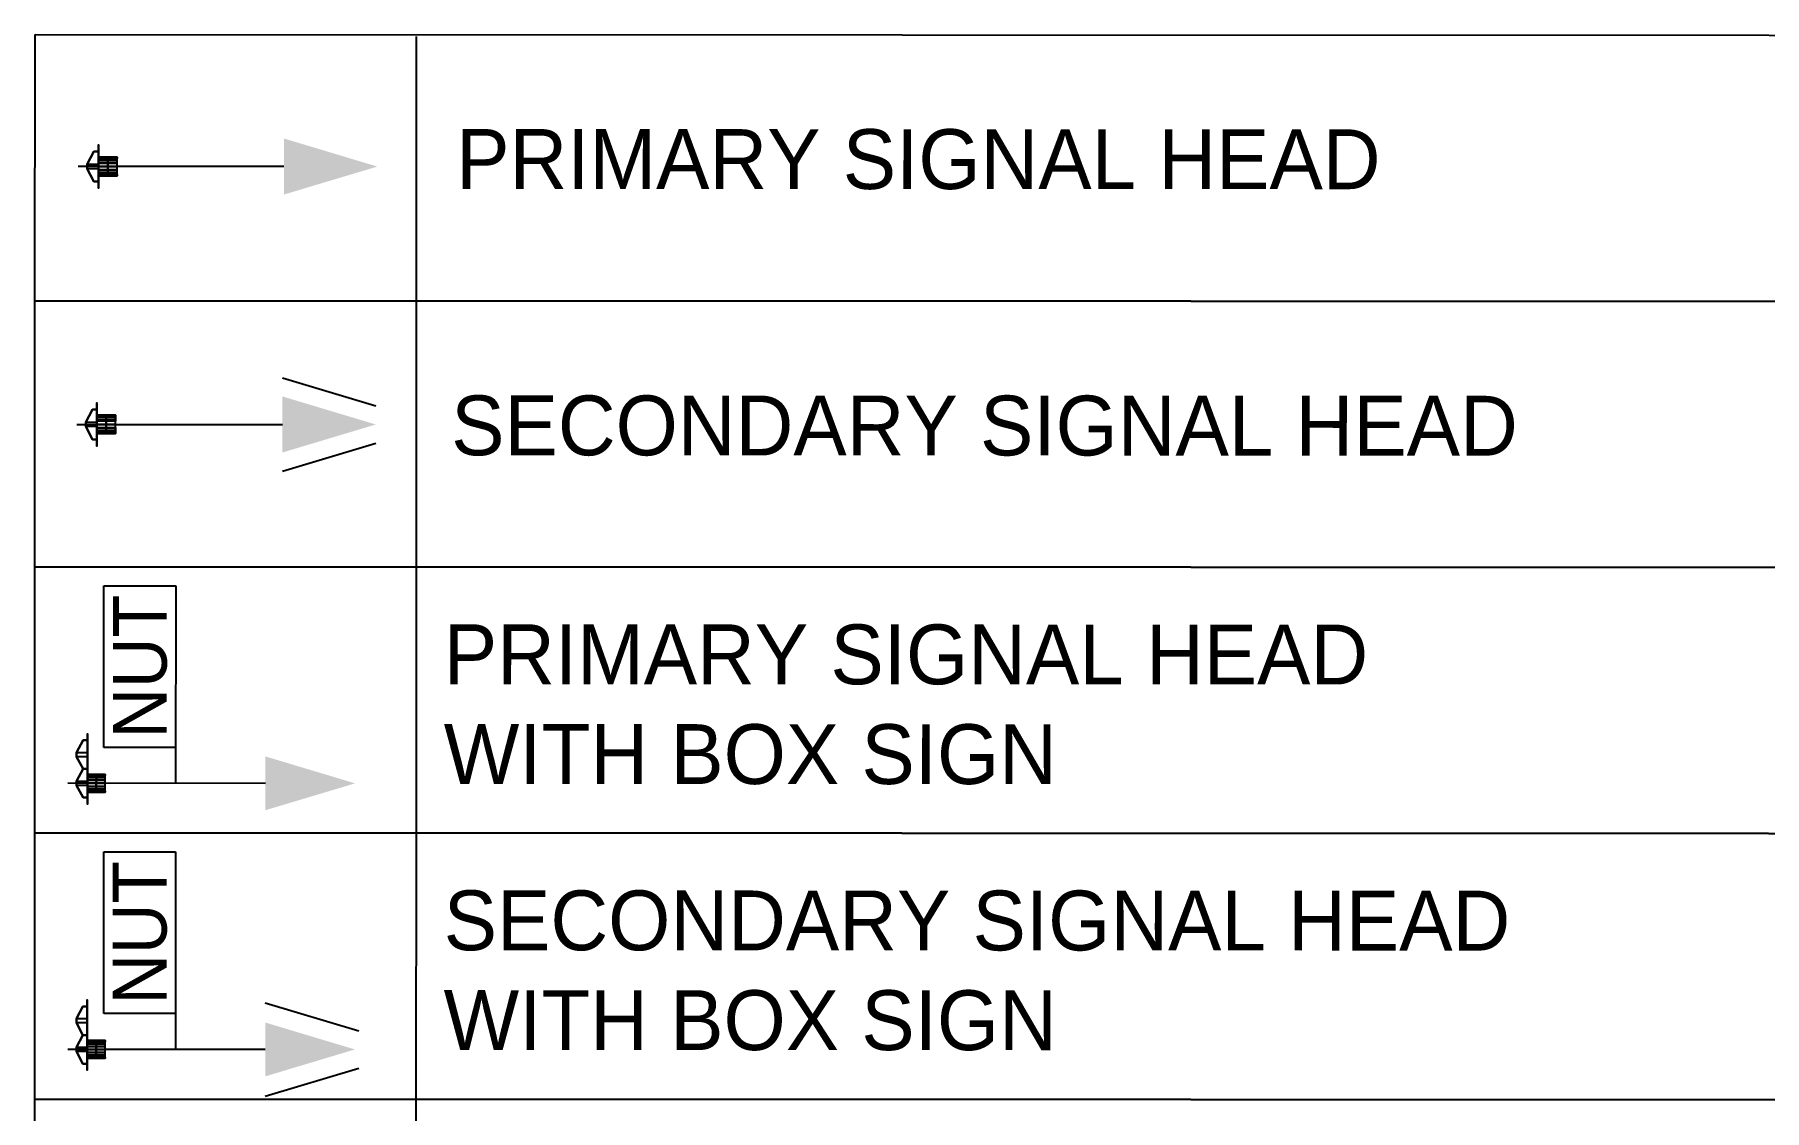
# Model space of a CAD drawing. Extents: x 421500 to 422711, y 436000 to 437000.
# Drawn here: x 422564.05 to 422580.01, y 436583.78 to 436593.7 of the extents above; entities that cross this region are included whole.
import ezdxf
from ezdxf.enums import TextEntityAlignment as Align

# ---------------------------------------------------------------- set-up
doc = ezdxf.new("R2010")
doc.units = 0
doc.layers.get('0').update_dxf_attribs({"color": 210})
for name, color, linetype in [('XREF UTC_716709_AJB_1b$0$DATA', 7, 'Continuous'), ('XREF UTC_716709_AJB_1b$0$LINE10A', 7, 'Continuous'), ('XREF UTC_716709_AJB_1b$0$signals-key', 7, 'Continuous'), ('XREF UTC_716709_AJB_1b$0$VIEW', 7, 'Continuous')]:
    doc.layers.add(name, color=color, linetype=linetype)
doc.styles.add('XREF UTC_716709_AJB_1b$0$Standard', font='txt')

# ---------------------------------------------------------------- blocks, each defined once
blk = doc.blocks.new('XREF UTC_716709_AJB_1b$0$HD009P')
at = {"linetype": 'Continuous'}
blk.add_line((0, 2.75), (0, 0), dxfattribs=at)
for p, q in [((-2.75, 0.5), (-2.75, 1.5)), ((-2.75, 1.5), (0, 1.5)), ((-0.5, 1.5), (-0.5, 0.5)), ((-0.5, 0.5), (-2.75, 0.5))]:
    blk.add_line(p, q)
blk.add_solid([(0.375, 2.75), (-0.375, 2.75), (0, 4)], dxfattribs=at)
at = {"layer": 'XREF UTC_716709_AJB_1b$0$VIEW', "color": 7, "linetype": 'Continuous', "extrusion": (0, 1, 0), "const_width": 0.15}
blk.add_lwpolyline([(0.475, 2.3, 1), (0.325, 2.3, 1)], format="xyb", close=True, dxfattribs=at)
at = {"layer": 'XREF UTC_716709_AJB_1b$0$VIEW', "color": 1, "linetype": 'Continuous', "extrusion": (0, 1, 0), "const_width": 0.1}
blk.add_lwpolyline([(0.05, 2.94, 1), (-0.05, 2.94, 1)], format="xyb", close=True, dxfattribs=at)
at = {"layer": 'XREF UTC_716709_AJB_1b$0$VIEW', "color": 2, "linetype": 'Continuous', "extrusion": (0, 1, 0), "const_width": 0.1}
blk.add_lwpolyline([(0.05, 2.62, 1), (-0.05, 2.62, 1)], format="xyb", close=True, dxfattribs=at)
at = {"layer": 'XREF UTC_716709_AJB_1b$0$VIEW', "color": 3, "linetype": 'Continuous', "extrusion": (0, 1, 0), "const_width": 0.1}
blk.add_lwpolyline([(0.05, 2.3, 1), (-0.05, 2.3, 1)], format="xyb", close=True, dxfattribs=at)
at = {"layer": 'XREF UTC_716709_AJB_1b$0$VIEW', "color": 7, "linetype": 'Continuous'}
for points in [[(-0.6, 0.27, 2.55), (-0.69, 0.27, 2.64), (-0.69, 0.27, 2.1), (-0.6, 0.27, 2.1)], [(-0.29, 0.27, 2.64), (-0.2, 0.27, 2.55), (-0.6, 0.27, 2.55), (-0.69, 0.27, 2.64)], [(-0.2, 0.27, 3.2), (-0.29, 0.27, 3.2), (-0.29, 0.27, 2.64), (-0.2, 0.27, 2.55)], [(0.29, 0.27, 2.1), (0.2, 0.27, 2.1), (0.2, 0.27, 3.2), (0.29, 0.27, 3.2)]]:
    blk.add_3dface(points, dxfattribs=at)
at = {"layer": 'XREF UTC_716709_AJB_1b$0$VIEW', "linetype": 'Continuous'}
for points in [[(-0.6, 0.21, 2.1), (-0.6, 0.27, 2.1), (-0.6, 0.27, 2.55), (-0.6, 0.21, 2.55)], [(-0.2, 0.27, 2.1), (-0.6, 0.27, 2.1), (-0.6, 0.27, 2.55), (-0.2, 0.27, 2.55)], [(-0.43, 0.12, 2.1), (-0.43, 0.27, 2.1), (-0.6, 0.27, 2.1), (-0.6, 0.21, 2.1)], [(-0.43, 0.12, 2.55), (-0.43, 0.27, 2.55), (-0.6, 0.27, 2.55), (-0.6, 0.21, 2.55)], [(-0.37, 0.27, 2.1), (-0.37, 0.12, 2.1), (-0.43, 0.12, 2.1), (-0.43, 0.27, 2.1)], [(-0.37, 0.27, 2.55), (-0.37, 0.12, 2.55), (-0.43, 0.12, 2.55), (-0.43, 0.27, 2.55)], [(-0.2, 0.21, 2.1), (-0.2, 0.27, 2.1), (-0.37, 0.27, 2.1), (-0.37, 0.12, 2.1)], [(-0.2, 0.21, 2.55), (-0.2, 0.27, 2.55), (-0.37, 0.27, 2.55), (-0.37, 0.12, 2.55)], [(0.2, 0.27, 2.1), (-0.2, 0.27, 2.1), (-0.2, 0.27, 3.2), (0.2, 0.27, 3.2)], [(-0.2, 0.21, 2.1), (-0.2, 0.27, 2.1), (-0.2, 0.27, 3.2), (-0.2, 0.21, 3.2)], [(-0.03, 0.12, 2.1), (-0.03, 0.27, 2.1), (-0.2, 0.27, 2.1), (-0.2, 0.21, 2.1)], [(-0.03, 0.12, 3.2), (-0.03, 0.27, 3.2), (-0.2, 0.27, 3.2), (-0.2, 0.21, 3.2)], [(-0.2, 0.21, 2.1), (-0.2, 0.27, 2.1), (-0.2, 0.27, 2.55), (-0.2, 0.21, 2.55)], [(0.03, 0.27, 2.1), (0.03, 0.12, 2.1), (-0.03, 0.12, 2.1), (-0.03, 0.27, 2.1)], [(0.03, 0.27, 3.2), (0.03, 0.12, 3.2), (-0.03, 0.12, 3.2), (-0.03, 0.27, 3.2)], [(0.2, 0.21, 2.1), (0.2, 0.27, 2.1), (0.03, 0.27, 2.1), (0.03, 0.12, 2.1)], [(0.2, 0.21, 3.2), (0.2, 0.27, 3.2), (0.03, 0.27, 3.2), (0.03, 0.12, 3.2)], [(0.2, 0.21, 2.1), (0.2, 0.27, 2.1), (0.2, 0.27, 3.2), (0.2, 0.21, 3.2)], [(-0.6, 0.21, 2.1), (-0.43, 0.12, 2.1), (-0.43, 0.12, 2.55), (-0.6, 0.21, 2.55)], [(-0.43, 0.12, 2.1), (-0.37, 0.12, 2.1), (-0.37, 0.12, 2.55), (-0.43, 0.12, 2.55)], [(-0.37, 0.12, 2.1), (-0.2, 0.21, 2.1), (-0.2, 0.21, 2.55), (-0.37, 0.12, 2.55)], [(-0.2, 0.21, 2.1), (-0.03, 0.12, 2.1), (-0.03, 0.12, 3.2), (-0.2, 0.21, 3.2)], [(-0.03, 0.12, 2.1), (0.03, 0.12, 2.1), (0.03, 0.12, 3.2), (-0.03, 0.12, 3.2)], [(0.03, 0.12, 2.1), (0.2, 0.21, 2.1), (0.2, 0.21, 3.2), (0.03, 0.12, 3.2)]]:
    blk.add_3dface(points, dxfattribs=at)
at = {"style": 'XREF UTC_716709_AJB_1b$0$Standard', "width": 0.386207}
blk.add_attdef('BOXSIGN1', text='', height=0.75, rotation=180, dxfattribs=at).set_placement((-0.625, 1.375), (-2.625, 1.375), align=Align.FIT)
at = {"layer": 'XREF UTC_716709_AJB_1b$0$DATA', "style": 'XREF UTC_716709_AJB_1b$0$Standard', "flags": 9}
for tag, p in [('SUPPORT', (0.75, 1.5)), ('BRACKETS', (0.75, 1.25)), ('HEIGHT', (0.75, 1)), ('CABLE', (0.75, 0.75)), ('PHASE', (0.75, 0.5)), ('TYPE', (0.75, 0.25)), ('NUM', (0.75, 0)), ('SITE', (0.75, -0.25)), ('IDENT', (0.75, -0.5))]:
    blk.add_attdef(tag, p, '', height=0.2, dxfattribs=at)
at = {"layer": 'XREF UTC_716709_AJB_1b$0$VIEW', "linetype": 'Continuous'}
mesh = blk.add_polymesh((13, 3), dxfattribs=at)
for k, corner in enumerate([(0.108, 0.27, 2.877), (0.108, 0.395, 2.877), (0.108, 0.52, 2.877), (0.123, 0.27, 2.918), (0.123, 0.395, 2.918), (0.123, 0.52, 2.918), (0.123, 0.27, 2.962), (0.123, 0.395, 2.962), (0.123, 0.52, 2.962), (0.108, 0.27, 3.002), (0.108, 0.395, 3.002), (0.108, 0.52, 3.002), (0.08, 0.27, 3.036), (0.08, 0.395, 3.036), (0.08, 0.52, 3.036), (0.043, 0.27, 3.057), (0.043, 0.395, 3.057), (0.043, 0.52, 3.057), (0, 0.27, 3.065), (0, 0.395, 3.065), (0, 0.52, 3.065), (-0.043, 0.27, 3.057), (-0.043, 0.395, 3.057), (-0.043, 0.52, 3.057), (-0.08, 0.27, 3.036), (-0.08, 0.395, 3.036), (-0.08, 0.52, 3.036), (-0.108, 0.27, 3.002), (-0.108, 0.395, 3.002), (-0.108, 0.52, 3.002), (-0.123, 0.27, 2.962), (-0.123, 0.395, 2.962), (-0.123, 0.52, 2.962), (-0.123, 0.27, 2.918), (-0.123, 0.395, 2.918), (-0.123, 0.52, 2.918), (-0.108, 0.27, 2.877), (-0.108, 0.395, 2.877), (-0.108, 0.52, 2.877)]):
    mesh.set_mesh_vertex(divmod(k, 3), corner)
mesh = blk.add_polymesh((13, 3), dxfattribs=at)
for k, corner in enumerate([(0.108, 0.27, 2.558), (0.108, 0.395, 2.558), (0.108, 0.52, 2.558), (0.123, 0.27, 2.598), (0.123, 0.395, 2.598), (0.123, 0.52, 2.598), (0.123, 0.27, 2.642), (0.123, 0.395, 2.642), (0.123, 0.52, 2.642), (0.108, 0.27, 2.683), (0.108, 0.395, 2.683), (0.108, 0.52, 2.683), (0.08, 0.27, 2.716), (0.08, 0.395, 2.716), (0.08, 0.52, 2.716), (0.043, 0.27, 2.737), (0.043, 0.395, 2.737), (0.043, 0.52, 2.737), (0, 0.27, 2.745), (0, 0.395, 2.745), (0, 0.52, 2.745), (-0.043, 0.27, 2.737), (-0.043, 0.395, 2.737), (-0.043, 0.52, 2.737), (-0.08, 0.27, 2.716), (-0.08, 0.395, 2.716), (-0.08, 0.52, 2.716), (-0.108, 0.27, 2.683), (-0.108, 0.395, 2.683), (-0.108, 0.52, 2.683), (-0.123, 0.27, 2.642), (-0.123, 0.395, 2.642), (-0.123, 0.52, 2.642), (-0.123, 0.27, 2.598), (-0.123, 0.395, 2.598), (-0.123, 0.52, 2.598), (-0.108, 0.27, 2.558), (-0.108, 0.395, 2.558), (-0.108, 0.52, 2.558)]):
    mesh.set_mesh_vertex(divmod(k, 3), corner)
mesh = blk.add_polymesh((13, 3), dxfattribs=at)
for k, corner in enumerate([(0.108, 0.27, 2.237), (0.108, 0.395, 2.237), (0.108, 0.52, 2.237), (0.123, 0.27, 2.278), (0.123, 0.395, 2.278), (0.123, 0.52, 2.278), (0.123, 0.27, 2.322), (0.123, 0.395, 2.322), (0.123, 0.52, 2.322), (0.108, 0.27, 2.362), (0.108, 0.395, 2.362), (0.108, 0.52, 2.362), (0.08, 0.27, 2.396), (0.08, 0.395, 2.396), (0.08, 0.52, 2.396), (0.043, 0.27, 2.417), (0.043, 0.395, 2.417), (0.043, 0.52, 2.417), (0, 0.27, 2.425), (0, 0.395, 2.425), (0, 0.52, 2.425), (-0.043, 0.27, 2.417), (-0.043, 0.395, 2.417), (-0.043, 0.52, 2.417), (-0.08, 0.27, 2.396), (-0.08, 0.395, 2.396), (-0.08, 0.52, 2.396), (-0.108, 0.27, 2.362), (-0.108, 0.395, 2.362), (-0.108, 0.52, 2.362), (-0.123, 0.27, 2.322), (-0.123, 0.395, 2.322), (-0.123, 0.52, 2.322), (-0.123, 0.27, 2.278), (-0.123, 0.395, 2.278), (-0.123, 0.52, 2.278), (-0.108, 0.27, 2.237), (-0.108, 0.395, 2.237), (-0.108, 0.52, 2.237)]):
    mesh.set_mesh_vertex(divmod(k, 3), corner)
blk = doc.blocks.new('XREF UTC_716709_AJB_1b$0$HD001P')
at = {"linetype": 'Continuous'}
blk.add_line((0, 2.75), (0, 0), dxfattribs=at)
blk.add_solid([(0.375, 2.75), (-0.375, 2.75), (0, 4)], dxfattribs=at)
at = {"layer": 'XREF UTC_716709_AJB_1b$0$VIEW', "color": 1, "linetype": 'Continuous', "extrusion": (0, 1, 0), "const_width": 0.1}
blk.add_lwpolyline([(0.05, 2.94, 1), (-0.05, 2.94, 1)], format="xyb", close=True, dxfattribs=at)
at = {"layer": 'XREF UTC_716709_AJB_1b$0$VIEW', "color": 2, "linetype": 'Continuous', "extrusion": (0, 1, 0), "const_width": 0.1}
blk.add_lwpolyline([(0.05, 2.62, 1), (-0.05, 2.62, 1)], format="xyb", close=True, dxfattribs=at)
at = {"layer": 'XREF UTC_716709_AJB_1b$0$VIEW', "color": 3, "linetype": 'Continuous', "extrusion": (0, 1, 0), "const_width": 0.1}
blk.add_lwpolyline([(0.05, 2.3, 1), (-0.05, 2.3, 1)], format="xyb", close=True, dxfattribs=at)
at = {"layer": 'XREF UTC_716709_AJB_1b$0$VIEW', "color": 7, "linetype": 'Continuous'}
for points in [[(-0.2, 0.27, 2.1), (-0.29, 0.27, 2.1), (-0.29, 0.27, 3.2), (-0.2, 0.27, 3.2)], [(0.29, 0.27, 2.1), (0.2, 0.27, 2.1), (0.2, 0.27, 3.2), (0.29, 0.27, 3.2)]]:
    blk.add_3dface(points, dxfattribs=at)
at = {"layer": 'XREF UTC_716709_AJB_1b$0$VIEW', "linetype": 'Continuous'}
for points in [[(0.2, 0.27, 2.1), (-0.2, 0.27, 2.1), (-0.2, 0.27, 3.2), (0.2, 0.27, 3.2)], [(-0.2, 0.21, 2.1), (-0.2, 0.27, 2.1), (-0.2, 0.27, 3.2), (-0.2, 0.21, 3.2)], [(-0.03, 0.12, 2.1), (-0.03, 0.27, 2.1), (-0.2, 0.27, 2.1), (-0.2, 0.21, 2.1)], [(-0.03, 0.12, 3.2), (-0.03, 0.27, 3.2), (-0.2, 0.27, 3.2), (-0.2, 0.21, 3.2)], [(0.03, 0.27, 2.1), (0.03, 0.12, 2.1), (-0.03, 0.12, 2.1), (-0.03, 0.27, 2.1)], [(0.03, 0.27, 3.2), (0.03, 0.12, 3.2), (-0.03, 0.12, 3.2), (-0.03, 0.27, 3.2)], [(0.2, 0.21, 2.1), (0.2, 0.27, 2.1), (0.03, 0.27, 2.1), (0.03, 0.12, 2.1)], [(0.2, 0.21, 3.2), (0.2, 0.27, 3.2), (0.03, 0.27, 3.2), (0.03, 0.12, 3.2)], [(0.2, 0.21, 2.1), (0.2, 0.27, 2.1), (0.2, 0.27, 3.2), (0.2, 0.21, 3.2)], [(-0.2, 0.21, 2.1), (-0.03, 0.12, 2.1), (-0.03, 0.12, 3.2), (-0.2, 0.21, 3.2)], [(-0.03, 0.12, 2.1), (0.03, 0.12, 2.1), (0.03, 0.12, 3.2), (-0.03, 0.12, 3.2)], [(0.03, 0.12, 2.1), (0.2, 0.21, 2.1), (0.2, 0.21, 3.2), (0.03, 0.12, 3.2)]]:
    blk.add_3dface(points, dxfattribs=at)
at = {"layer": 'XREF UTC_716709_AJB_1b$0$DATA', "style": 'XREF UTC_716709_AJB_1b$0$Standard', "flags": 9}
for tag, p in [('SUPPORT', (0.75, 1.5)), ('BRACKETS', (0.75, 1.25)), ('HEIGHT', (0.75, 1)), ('CABLE', (0.75, 0.75)), ('PHASE', (0.75, 0.5)), ('TYPE', (0.75, 0.25)), ('NUM', (0.75, 0)), ('SITE', (0.75, -0.25)), ('IDENT', (0.75, -0.5))]:
    blk.add_attdef(tag, p, '', height=0.2, dxfattribs=at)
at = {"layer": 'XREF UTC_716709_AJB_1b$0$VIEW', "linetype": 'Continuous'}
mesh = blk.add_polymesh((13, 3), dxfattribs=at)
for k, corner in enumerate([(0.108, 0.27, 2.877), (0.108, 0.395, 2.877), (0.108, 0.52, 2.877), (0.123, 0.27, 2.918), (0.123, 0.395, 2.918), (0.123, 0.52, 2.918), (0.123, 0.27, 2.962), (0.123, 0.395, 2.962), (0.123, 0.52, 2.962), (0.108, 0.27, 3.002), (0.108, 0.395, 3.002), (0.108, 0.52, 3.002), (0.08, 0.27, 3.036), (0.08, 0.395, 3.036), (0.08, 0.52, 3.036), (0.043, 0.27, 3.057), (0.043, 0.395, 3.057), (0.043, 0.52, 3.057), (0, 0.27, 3.065), (0, 0.395, 3.065), (0, 0.52, 3.065), (-0.043, 0.27, 3.057), (-0.043, 0.395, 3.057), (-0.043, 0.52, 3.057), (-0.08, 0.27, 3.036), (-0.08, 0.395, 3.036), (-0.08, 0.52, 3.036), (-0.108, 0.27, 3.002), (-0.108, 0.395, 3.002), (-0.108, 0.52, 3.002), (-0.123, 0.27, 2.962), (-0.123, 0.395, 2.962), (-0.123, 0.52, 2.962), (-0.123, 0.27, 2.918), (-0.123, 0.395, 2.918), (-0.123, 0.52, 2.918), (-0.108, 0.27, 2.877), (-0.108, 0.395, 2.877), (-0.108, 0.52, 2.877)]):
    mesh.set_mesh_vertex(divmod(k, 3), corner)
mesh = blk.add_polymesh((13, 3), dxfattribs=at)
for k, corner in enumerate([(0.108, 0.27, 2.558), (0.108, 0.395, 2.558), (0.108, 0.52, 2.558), (0.123, 0.27, 2.598), (0.123, 0.395, 2.598), (0.123, 0.52, 2.598), (0.123, 0.27, 2.642), (0.123, 0.395, 2.642), (0.123, 0.52, 2.642), (0.108, 0.27, 2.683), (0.108, 0.395, 2.683), (0.108, 0.52, 2.683), (0.08, 0.27, 2.716), (0.08, 0.395, 2.716), (0.08, 0.52, 2.716), (0.043, 0.27, 2.737), (0.043, 0.395, 2.737), (0.043, 0.52, 2.737), (0, 0.27, 2.745), (0, 0.395, 2.745), (0, 0.52, 2.745), (-0.043, 0.27, 2.737), (-0.043, 0.395, 2.737), (-0.043, 0.52, 2.737), (-0.08, 0.27, 2.716), (-0.08, 0.395, 2.716), (-0.08, 0.52, 2.716), (-0.108, 0.27, 2.683), (-0.108, 0.395, 2.683), (-0.108, 0.52, 2.683), (-0.123, 0.27, 2.642), (-0.123, 0.395, 2.642), (-0.123, 0.52, 2.642), (-0.123, 0.27, 2.598), (-0.123, 0.395, 2.598), (-0.123, 0.52, 2.598), (-0.108, 0.27, 2.558), (-0.108, 0.395, 2.558), (-0.108, 0.52, 2.558)]):
    mesh.set_mesh_vertex(divmod(k, 3), corner)
mesh = blk.add_polymesh((13, 3), dxfattribs=at)
for k, corner in enumerate([(0.108, 0.27, 2.237), (0.108, 0.395, 2.237), (0.108, 0.52, 2.237), (0.123, 0.27, 2.278), (0.123, 0.395, 2.278), (0.123, 0.52, 2.278), (0.123, 0.27, 2.322), (0.123, 0.395, 2.322), (0.123, 0.52, 2.322), (0.108, 0.27, 2.362), (0.108, 0.395, 2.362), (0.108, 0.52, 2.362), (0.08, 0.27, 2.396), (0.08, 0.395, 2.396), (0.08, 0.52, 2.396), (0.043, 0.27, 2.417), (0.043, 0.395, 2.417), (0.043, 0.52, 2.417), (0, 0.27, 2.425), (0, 0.395, 2.425), (0, 0.52, 2.425), (-0.043, 0.27, 2.417), (-0.043, 0.395, 2.417), (-0.043, 0.52, 2.417), (-0.08, 0.27, 2.396), (-0.08, 0.395, 2.396), (-0.08, 0.52, 2.396), (-0.108, 0.27, 2.362), (-0.108, 0.395, 2.362), (-0.108, 0.52, 2.362), (-0.123, 0.27, 2.322), (-0.123, 0.395, 2.322), (-0.123, 0.52, 2.322), (-0.123, 0.27, 2.278), (-0.123, 0.395, 2.278), (-0.123, 0.52, 2.278), (-0.108, 0.27, 2.237), (-0.108, 0.395, 2.237), (-0.108, 0.52, 2.237)]):
    mesh.set_mesh_vertex(divmod(k, 3), corner)
blk = doc.blocks.new('XREF UTC_716709_AJB_1b$0$HD001S')
at = {"linetype": 'Continuous'}
for p, q in [((-0.625, 2.75), (-0.25, 4)), ((0.625, 2.75), (0.25, 4))]:
    blk.add_line(p, q, dxfattribs=at)
blk.add_line((0, 0), (0, 2.75))
blk.add_solid([(0.375, 2.75), (-0.375, 2.75), (0, 4)], dxfattribs=at)
at = {"layer": 'XREF UTC_716709_AJB_1b$0$VIEW', "color": 1, "linetype": 'Continuous', "extrusion": (0, 1, 0), "const_width": 0.1}
blk.add_lwpolyline([(0.05, 2.94, 1), (-0.05, 2.94, 1)], format="xyb", close=True, dxfattribs=at)
at = {"layer": 'XREF UTC_716709_AJB_1b$0$VIEW', "color": 2, "linetype": 'Continuous', "extrusion": (0, 1, 0), "const_width": 0.1}
blk.add_lwpolyline([(0.05, 2.62, 1), (-0.05, 2.62, 1)], format="xyb", close=True, dxfattribs=at)
at = {"layer": 'XREF UTC_716709_AJB_1b$0$VIEW', "color": 3, "linetype": 'Continuous', "extrusion": (0, 1, 0), "const_width": 0.1}
blk.add_lwpolyline([(0.05, 2.3, 1), (-0.05, 2.3, 1)], format="xyb", close=True, dxfattribs=at)
at = {"layer": 'XREF UTC_716709_AJB_1b$0$VIEW', "color": 7, "linetype": 'Continuous'}
for points in [[(-0.2, 0.27, 2.1), (-0.29, 0.27, 2.1), (-0.29, 0.27, 3.2), (-0.2, 0.27, 3.2)], [(0.29, 0.27, 2.1), (0.2, 0.27, 2.1), (0.2, 0.27, 3.2), (0.29, 0.27, 3.2)]]:
    blk.add_3dface(points, dxfattribs=at)
at = {"layer": 'XREF UTC_716709_AJB_1b$0$VIEW', "linetype": 'Continuous'}
for points in [[(0.2, 0.27, 2.1), (-0.2, 0.27, 2.1), (-0.2, 0.27, 3.2), (0.2, 0.27, 3.2)], [(-0.2, 0.21, 2.1), (-0.2, 0.27, 2.1), (-0.2, 0.27, 3.2), (-0.2, 0.21, 3.2)], [(-0.03, 0.12, 2.1), (-0.03, 0.27, 2.1), (-0.2, 0.27, 2.1), (-0.2, 0.21, 2.1)], [(-0.03, 0.12, 3.2), (-0.03, 0.27, 3.2), (-0.2, 0.27, 3.2), (-0.2, 0.21, 3.2)], [(0.03, 0.27, 2.1), (0.03, 0.12, 2.1), (-0.03, 0.12, 2.1), (-0.03, 0.27, 2.1)], [(0.03, 0.27, 3.2), (0.03, 0.12, 3.2), (-0.03, 0.12, 3.2), (-0.03, 0.27, 3.2)], [(0.2, 0.21, 2.1), (0.2, 0.27, 2.1), (0.03, 0.27, 2.1), (0.03, 0.12, 2.1)], [(0.2, 0.21, 3.2), (0.2, 0.27, 3.2), (0.03, 0.27, 3.2), (0.03, 0.12, 3.2)], [(0.2, 0.21, 2.1), (0.2, 0.27, 2.1), (0.2, 0.27, 3.2), (0.2, 0.21, 3.2)], [(-0.2, 0.21, 2.1), (-0.03, 0.12, 2.1), (-0.03, 0.12, 3.2), (-0.2, 0.21, 3.2)], [(-0.03, 0.12, 2.1), (0.03, 0.12, 2.1), (0.03, 0.12, 3.2), (-0.03, 0.12, 3.2)], [(0.03, 0.12, 2.1), (0.2, 0.21, 2.1), (0.2, 0.21, 3.2), (0.03, 0.12, 3.2)]]:
    blk.add_3dface(points, dxfattribs=at)
at = {"layer": 'XREF UTC_716709_AJB_1b$0$DATA', "style": 'XREF UTC_716709_AJB_1b$0$Standard', "flags": 9}
for tag, p in [('SUPPORT', (1, 1.5)), ('BRACKETS', (1, 1.25)), ('HEIGHT', (1, 1)), ('CABLE', (1, 0.75)), ('PHASE', (1, 0.5)), ('TYPE', (1, 0.25)), ('NUM', (1, 0)), ('SITE', (1, -0.25)), ('IDENT', (1, -0.5))]:
    blk.add_attdef(tag, p, '', height=0.2, dxfattribs=at)
at = {"layer": 'XREF UTC_716709_AJB_1b$0$VIEW', "linetype": 'Continuous'}
mesh = blk.add_polymesh((13, 3), dxfattribs=at)
for k, corner in enumerate([(0.043, 0.27, 2.823), (0.043, 0.395, 2.823), (0.043, 0.52, 2.823), (0.091, 0.27, 2.854), (0.091, 0.395, 2.854), (0.091, 0.52, 2.854), (0.12, 0.27, 2.904), (0.12, 0.395, 2.904), (0.12, 0.52, 2.904), (0.123, 0.27, 2.962), (0.123, 0.395, 2.962), (0.123, 0.52, 2.962), (0.1, 0.27, 3.015), (0.1, 0.395, 3.015), (0.1, 0.52, 3.015), (0.056, 0.27, 3.052), (0.056, 0.395, 3.052), (0.056, 0.52, 3.052), (0, 0.27, 3.065), (0, 0.395, 3.065), (0, 0.52, 3.065), (-0.056, 0.27, 3.052), (-0.056, 0.395, 3.052), (-0.056, 0.52, 3.052), (-0.1, 0.27, 3.015), (-0.1, 0.395, 3.015), (-0.1, 0.52, 3.015), (-0.123, 0.27, 2.962), (-0.123, 0.395, 2.962), (-0.123, 0.52, 2.962), (-0.12, 0.27, 2.904), (-0.12, 0.395, 2.904), (-0.12, 0.52, 2.904), (-0.091, 0.27, 2.854), (-0.091, 0.395, 2.854), (-0.091, 0.52, 2.854), (-0.043, 0.27, 2.823), (-0.043, 0.395, 2.823), (-0.043, 0.52, 2.823)]):
    mesh.set_mesh_vertex(divmod(k, 3), corner)
mesh = blk.add_polymesh((13, 3), dxfattribs=at)
for k, corner in enumerate([(0.043, 0.27, 2.503), (0.043, 0.395, 2.503), (0.043, 0.52, 2.503), (0.091, 0.27, 2.534), (0.091, 0.395, 2.534), (0.091, 0.52, 2.534), (0.12, 0.27, 2.584), (0.12, 0.395, 2.584), (0.12, 0.52, 2.584), (0.123, 0.27, 2.642), (0.123, 0.395, 2.642), (0.123, 0.52, 2.642), (0.1, 0.27, 2.695), (0.1, 0.395, 2.695), (0.1, 0.52, 2.695), (0.056, 0.27, 2.732), (0.056, 0.395, 2.732), (0.056, 0.52, 2.732), (0, 0.27, 2.745), (0, 0.395, 2.745), (0, 0.52, 2.745), (-0.056, 0.27, 2.732), (-0.056, 0.395, 2.732), (-0.056, 0.52, 2.732), (-0.1, 0.27, 2.695), (-0.1, 0.395, 2.695), (-0.1, 0.52, 2.695), (-0.123, 0.27, 2.642), (-0.123, 0.395, 2.642), (-0.123, 0.52, 2.642), (-0.12, 0.27, 2.584), (-0.12, 0.395, 2.584), (-0.12, 0.52, 2.584), (-0.091, 0.27, 2.534), (-0.091, 0.395, 2.534), (-0.091, 0.52, 2.534), (-0.043, 0.27, 2.503), (-0.043, 0.395, 2.503), (-0.043, 0.52, 2.503)]):
    mesh.set_mesh_vertex(divmod(k, 3), corner)
mesh = blk.add_polymesh((13, 3), dxfattribs=at)
for k, corner in enumerate([(0.043, 0.27, 2.183), (0.043, 0.395, 2.183), (0.043, 0.52, 2.183), (0.091, 0.27, 2.214), (0.091, 0.395, 2.214), (0.091, 0.52, 2.214), (0.12, 0.27, 2.264), (0.12, 0.395, 2.264), (0.12, 0.52, 2.264), (0.123, 0.27, 2.322), (0.123, 0.395, 2.322), (0.123, 0.52, 2.322), (0.1, 0.27, 2.375), (0.1, 0.395, 2.375), (0.1, 0.52, 2.375), (0.056, 0.27, 2.412), (0.056, 0.395, 2.412), (0.056, 0.52, 2.412), (0, 0.27, 2.425), (0, 0.395, 2.425), (0, 0.52, 2.425), (-0.056, 0.27, 2.412), (-0.056, 0.395, 2.412), (-0.056, 0.52, 2.412), (-0.1, 0.27, 2.375), (-0.1, 0.395, 2.375), (-0.1, 0.52, 2.375), (-0.123, 0.27, 2.322), (-0.123, 0.395, 2.322), (-0.123, 0.52, 2.322), (-0.12, 0.27, 2.264), (-0.12, 0.395, 2.264), (-0.12, 0.52, 2.264), (-0.091, 0.27, 2.214), (-0.091, 0.395, 2.214), (-0.091, 0.52, 2.214), (-0.043, 0.27, 2.183), (-0.043, 0.395, 2.183), (-0.043, 0.52, 2.183)]):
    mesh.set_mesh_vertex(divmod(k, 3), corner)
blk = doc.blocks.new('XREF UTC_716709_AJB_1b$0$HD009S')
at = {"linetype": 'Continuous'}
blk.add_line((0, 2.75), (0, 0), dxfattribs=at)
for p, q in [((-2.75, 0.5), (-2.75, 1.5)), ((-2.75, 1.5), (0, 1.5)), ((-0.5, 1.5), (-0.5, 0.5)), ((-0.5, 0.5), (-2.75, 0.5))]:
    blk.add_line(p, q)
blk.add_solid([(0.375, 2.75), (-0.375, 2.75), (0, 4)], dxfattribs=at)
at = {"layer": 'XREF UTC_716709_AJB_1b$0$LINE10A'}
for p, q in [((-0.65, 2.75), (-0.259, 4.052)), ((0.652, 2.75), (0.262, 4.052))]:
    blk.add_line(p, q, dxfattribs=at)
at = {"layer": 'XREF UTC_716709_AJB_1b$0$VIEW', "color": 7, "linetype": 'Continuous', "extrusion": (0, 1, 0), "const_width": 0.15}
blk.add_lwpolyline([(0.475, 2.3, 1), (0.325, 2.3, 1)], format="xyb", close=True, dxfattribs=at)
at = {"layer": 'XREF UTC_716709_AJB_1b$0$VIEW', "color": 1, "linetype": 'Continuous', "extrusion": (0, 1, 0), "const_width": 0.1}
blk.add_lwpolyline([(0.05, 2.94, 1), (-0.05, 2.94, 1)], format="xyb", close=True, dxfattribs=at)
at = {"layer": 'XREF UTC_716709_AJB_1b$0$VIEW', "color": 2, "linetype": 'Continuous', "extrusion": (0, 1, 0), "const_width": 0.1}
blk.add_lwpolyline([(0.05, 2.62, 1), (-0.05, 2.62, 1)], format="xyb", close=True, dxfattribs=at)
at = {"layer": 'XREF UTC_716709_AJB_1b$0$VIEW', "color": 3, "linetype": 'Continuous', "extrusion": (0, 1, 0), "const_width": 0.1}
blk.add_lwpolyline([(0.05, 2.3, 1), (-0.05, 2.3, 1)], format="xyb", close=True, dxfattribs=at)
at = {"layer": 'XREF UTC_716709_AJB_1b$0$VIEW', "color": 7, "linetype": 'Continuous'}
for points in [[(-0.6, 0.27, 2.55), (-0.69, 0.27, 2.64), (-0.69, 0.27, 2.1), (-0.6, 0.27, 2.1)], [(-0.29, 0.27, 2.64), (-0.2, 0.27, 2.55), (-0.6, 0.27, 2.55), (-0.69, 0.27, 2.64)], [(-0.2, 0.27, 3.2), (-0.29, 0.27, 3.2), (-0.29, 0.27, 2.64), (-0.2, 0.27, 2.55)], [(0.29, 0.27, 2.1), (0.2, 0.27, 2.1), (0.2, 0.27, 3.2), (0.29, 0.27, 3.2)]]:
    blk.add_3dface(points, dxfattribs=at)
at = {"layer": 'XREF UTC_716709_AJB_1b$0$VIEW', "linetype": 'Continuous'}
for points in [[(-0.6, 0.21, 2.1), (-0.6, 0.27, 2.1), (-0.6, 0.27, 2.55), (-0.6, 0.21, 2.55)], [(-0.2, 0.27, 2.1), (-0.6, 0.27, 2.1), (-0.6, 0.27, 2.55), (-0.2, 0.27, 2.55)], [(-0.43, 0.12, 2.1), (-0.43, 0.27, 2.1), (-0.6, 0.27, 2.1), (-0.6, 0.21, 2.1)], [(-0.43, 0.12, 2.55), (-0.43, 0.27, 2.55), (-0.6, 0.27, 2.55), (-0.6, 0.21, 2.55)], [(-0.37, 0.27, 2.1), (-0.37, 0.12, 2.1), (-0.43, 0.12, 2.1), (-0.43, 0.27, 2.1)], [(-0.37, 0.27, 2.55), (-0.37, 0.12, 2.55), (-0.43, 0.12, 2.55), (-0.43, 0.27, 2.55)], [(-0.2, 0.21, 2.1), (-0.2, 0.27, 2.1), (-0.37, 0.27, 2.1), (-0.37, 0.12, 2.1)], [(-0.2, 0.21, 2.55), (-0.2, 0.27, 2.55), (-0.37, 0.27, 2.55), (-0.37, 0.12, 2.55)], [(0.2, 0.27, 2.1), (-0.2, 0.27, 2.1), (-0.2, 0.27, 3.2), (0.2, 0.27, 3.2)], [(-0.2, 0.21, 2.1), (-0.2, 0.27, 2.1), (-0.2, 0.27, 3.2), (-0.2, 0.21, 3.2)], [(-0.03, 0.12, 2.1), (-0.03, 0.27, 2.1), (-0.2, 0.27, 2.1), (-0.2, 0.21, 2.1)], [(-0.03, 0.12, 3.2), (-0.03, 0.27, 3.2), (-0.2, 0.27, 3.2), (-0.2, 0.21, 3.2)], [(-0.2, 0.21, 2.1), (-0.2, 0.27, 2.1), (-0.2, 0.27, 2.55), (-0.2, 0.21, 2.55)], [(0.03, 0.27, 2.1), (0.03, 0.12, 2.1), (-0.03, 0.12, 2.1), (-0.03, 0.27, 2.1)], [(0.03, 0.27, 3.2), (0.03, 0.12, 3.2), (-0.03, 0.12, 3.2), (-0.03, 0.27, 3.2)], [(0.2, 0.21, 2.1), (0.2, 0.27, 2.1), (0.03, 0.27, 2.1), (0.03, 0.12, 2.1)], [(0.2, 0.21, 3.2), (0.2, 0.27, 3.2), (0.03, 0.27, 3.2), (0.03, 0.12, 3.2)], [(0.2, 0.21, 2.1), (0.2, 0.27, 2.1), (0.2, 0.27, 3.2), (0.2, 0.21, 3.2)], [(-0.6, 0.21, 2.1), (-0.43, 0.12, 2.1), (-0.43, 0.12, 2.55), (-0.6, 0.21, 2.55)], [(-0.43, 0.12, 2.1), (-0.37, 0.12, 2.1), (-0.37, 0.12, 2.55), (-0.43, 0.12, 2.55)], [(-0.37, 0.12, 2.1), (-0.2, 0.21, 2.1), (-0.2, 0.21, 2.55), (-0.37, 0.12, 2.55)], [(-0.2, 0.21, 2.1), (-0.03, 0.12, 2.1), (-0.03, 0.12, 3.2), (-0.2, 0.21, 3.2)], [(-0.03, 0.12, 2.1), (0.03, 0.12, 2.1), (0.03, 0.12, 3.2), (-0.03, 0.12, 3.2)], [(0.03, 0.12, 2.1), (0.2, 0.21, 2.1), (0.2, 0.21, 3.2), (0.03, 0.12, 3.2)]]:
    blk.add_3dface(points, dxfattribs=at)
at = {"style": 'XREF UTC_716709_AJB_1b$0$Standard', "width": 0.402878}
blk.add_attdef('BOXSIGN1', text='', height=0.75, rotation=180, dxfattribs=at).set_placement((-0.625, 1.375), (-2.625, 1.375), align=Align.FIT)
at = {"layer": 'XREF UTC_716709_AJB_1b$0$DATA', "style": 'XREF UTC_716709_AJB_1b$0$Standard', "flags": 9}
for tag, p in [('SUPPORT', (0.75, 1.5)), ('BRACKETS', (0.75, 1.25)), ('HEIGHT', (0.75, 1)), ('CABLE', (0.75, 0.75)), ('PHASE', (0.75, 0.5)), ('TYPE', (0.75, 0.25)), ('NUM', (0.75, 0)), ('SITE', (0.75, -0.25)), ('IDENT', (0.75, -0.5))]:
    blk.add_attdef(tag, p, '', height=0.2, dxfattribs=at)
at = {"layer": 'XREF UTC_716709_AJB_1b$0$VIEW', "linetype": 'Continuous'}
mesh = blk.add_polymesh((13, 3), dxfattribs=at)
for k, corner in enumerate([(0.108, 0.27, 2.877), (0.108, 0.395, 2.877), (0.108, 0.52, 2.877), (0.123, 0.27, 2.918), (0.123, 0.395, 2.918), (0.123, 0.52, 2.918), (0.123, 0.27, 2.962), (0.123, 0.395, 2.962), (0.123, 0.52, 2.962), (0.108, 0.27, 3.002), (0.108, 0.395, 3.002), (0.108, 0.52, 3.002), (0.08, 0.27, 3.036), (0.08, 0.395, 3.036), (0.08, 0.52, 3.036), (0.043, 0.27, 3.057), (0.043, 0.395, 3.057), (0.043, 0.52, 3.057), (0, 0.27, 3.065), (0, 0.395, 3.065), (0, 0.52, 3.065), (-0.043, 0.27, 3.057), (-0.043, 0.395, 3.057), (-0.043, 0.52, 3.057), (-0.08, 0.27, 3.036), (-0.08, 0.395, 3.036), (-0.08, 0.52, 3.036), (-0.108, 0.27, 3.002), (-0.108, 0.395, 3.002), (-0.108, 0.52, 3.002), (-0.123, 0.27, 2.962), (-0.123, 0.395, 2.962), (-0.123, 0.52, 2.962), (-0.123, 0.27, 2.918), (-0.123, 0.395, 2.918), (-0.123, 0.52, 2.918), (-0.108, 0.27, 2.877), (-0.108, 0.395, 2.877), (-0.108, 0.52, 2.877)]):
    mesh.set_mesh_vertex(divmod(k, 3), corner)
mesh = blk.add_polymesh((13, 3), dxfattribs=at)
for k, corner in enumerate([(0.108, 0.27, 2.558), (0.108, 0.395, 2.558), (0.108, 0.52, 2.558), (0.123, 0.27, 2.598), (0.123, 0.395, 2.598), (0.123, 0.52, 2.598), (0.123, 0.27, 2.642), (0.123, 0.395, 2.642), (0.123, 0.52, 2.642), (0.108, 0.27, 2.683), (0.108, 0.395, 2.683), (0.108, 0.52, 2.683), (0.08, 0.27, 2.716), (0.08, 0.395, 2.716), (0.08, 0.52, 2.716), (0.043, 0.27, 2.737), (0.043, 0.395, 2.737), (0.043, 0.52, 2.737), (0, 0.27, 2.745), (0, 0.395, 2.745), (0, 0.52, 2.745), (-0.043, 0.27, 2.737), (-0.043, 0.395, 2.737), (-0.043, 0.52, 2.737), (-0.08, 0.27, 2.716), (-0.08, 0.395, 2.716), (-0.08, 0.52, 2.716), (-0.108, 0.27, 2.683), (-0.108, 0.395, 2.683), (-0.108, 0.52, 2.683), (-0.123, 0.27, 2.642), (-0.123, 0.395, 2.642), (-0.123, 0.52, 2.642), (-0.123, 0.27, 2.598), (-0.123, 0.395, 2.598), (-0.123, 0.52, 2.598), (-0.108, 0.27, 2.558), (-0.108, 0.395, 2.558), (-0.108, 0.52, 2.558)]):
    mesh.set_mesh_vertex(divmod(k, 3), corner)
mesh = blk.add_polymesh((13, 3), dxfattribs=at)
for k, corner in enumerate([(0.108, 0.27, 2.237), (0.108, 0.395, 2.237), (0.108, 0.52, 2.237), (0.123, 0.27, 2.278), (0.123, 0.395, 2.278), (0.123, 0.52, 2.278), (0.123, 0.27, 2.322), (0.123, 0.395, 2.322), (0.123, 0.52, 2.322), (0.108, 0.27, 2.362), (0.108, 0.395, 2.362), (0.108, 0.52, 2.362), (0.08, 0.27, 2.396), (0.08, 0.395, 2.396), (0.08, 0.52, 2.396), (0.043, 0.27, 2.417), (0.043, 0.395, 2.417), (0.043, 0.52, 2.417), (0, 0.27, 2.425), (0, 0.395, 2.425), (0, 0.52, 2.425), (-0.043, 0.27, 2.417), (-0.043, 0.395, 2.417), (-0.043, 0.52, 2.417), (-0.08, 0.27, 2.396), (-0.08, 0.395, 2.396), (-0.08, 0.52, 2.396), (-0.108, 0.27, 2.362), (-0.108, 0.395, 2.362), (-0.108, 0.52, 2.362), (-0.123, 0.27, 2.322), (-0.123, 0.395, 2.322), (-0.123, 0.52, 2.322), (-0.123, 0.27, 2.278), (-0.123, 0.395, 2.278), (-0.123, 0.52, 2.278), (-0.108, 0.27, 2.237), (-0.108, 0.395, 2.237), (-0.108, 0.52, 2.237)]):
    mesh.set_mesh_vertex(divmod(k, 3), corner)

msp = doc.modelspace()

# ---------------------------------------------------------------- linework, layer by layer
at = {"layer": 'XREF UTC_716709_AJB_1b$0$signals-key'}
for p, q in [((422567.573, 436593.687), (422567.573, 436591.248)), ((422567.573, 436591.248), (422567.572, 436588.793)), ((422567.572, 436588.793), (422567.571, 436586.339)), ((422567.571, 436586.339), (422567.57, 436583.885)), ((422567.57, 436583.885), (422567.57, 436581.43))]:
    msp.add_line(p, q, dxfattribs=at)
for points in [[(422564.055, 436593.703), (422596.055, 436593.693), (422596.054, 436591.239), (422564.054, 436591.249)], [(422564.054, 436591.249), (422596.054, 436591.239), (422596.053, 436588.785), (422564.053, 436588.794)], [(422564.053, 436588.794), (422596.053, 436588.785), (422596.052, 436586.33), (422564.052, 436586.34)], [(422564.052, 436586.34), (422596.052, 436586.33), (422596.052, 436583.876), (422564.052, 436583.886)], [(422564.052, 436583.886), (422596.052, 436583.876), (422596.051, 436581.421), (422564.051, 436581.431)]]:
    msp.add_lwpolyline(points, close=True, dxfattribs=at)

# ---------------------------------------------------------------- block references
at = {"layer": 'XREF UTC_716709_AJB_1b$0$signals-key', "xscale": 0.6898659920973355, "yscale": 0.6898659920973355, "zscale": 0.6898659920973355, "rotation": 269.982298772034}
for name, p in [('XREF UTC_716709_AJB_1b$0$HD001P', (422564.454, 436592.487)), ('XREF UTC_716709_AJB_1b$0$HD001S', (422564.44, 436590.108))]:
    msp.add_blockref(name, p, dxfattribs=at)
at = {"layer": 'XREF UTC_716709_AJB_1b$0$signals-key'}
ref = msp.add_blockref('XREF UTC_716709_AJB_1b$0$HD009P', (422564.359, 436586.798), dxfattribs=dict(at, xscale=0.6622713524134423, yscale=0.6622713524134423, zscale=0.6622713524134423, rotation=269.9822987720338))
ref.add_attrib('BOXSIGN1', 'NUT', dxfattribs={"layer": '0', "height": 0.4967, "rotation": 89.9823, "style": 'XREF UTC_716709_AJB_1b$0$Standard'}).set_placement((422565.27, 436587.211), (422565.27, 436588.536), align=Align.FIT)
ref = msp.add_blockref('XREF UTC_716709_AJB_1b$0$HD009S', (422564.358, 436584.343), dxfattribs=dict(at, xscale=0.662271352413442, yscale=0.662271352413442, zscale=0.662271352413442, rotation=270))
ref.add_attrib('BOXSIGN1', 'NUT', dxfattribs={"layer": '0', "height": 0.4967, "rotation": 90, "style": 'XREF UTC_716709_AJB_1b$0$Standard'}).set_placement((422565.269, 436584.757), (422565.269, 436586.082), align=Align.FIT)

# ---------------------------------------------------------------- texts
at = {"layer": 'XREF UTC_716709_AJB_1b$0$signals-key', "char_height": 0.55189, "attachment_point": 1, "rotation": 359.9823, "style": 'XREF UTC_716709_AJB_1b$0$Standard'}
for s, insert, width in [('PRIMARY SIGNAL HEAD', (422567.941, 436592.832), 12.12963), ('SECONDARY SIGNAL HEAD', (422567.895, 436590.375), 12.17491), ('PRIMARY SIGNAL HEAD WITH BOX SIGN', (422567.827, 436588.264), 9.82614), ('SECONDARY SIGNAL HEAD WITH BOX SIGN', (422567.826, 436585.81), 9.82614)]:
    msp.add_mtext(s, dxfattribs=dict(at, insert=insert, width=width))

doc.saveas('drawing.dxf')
